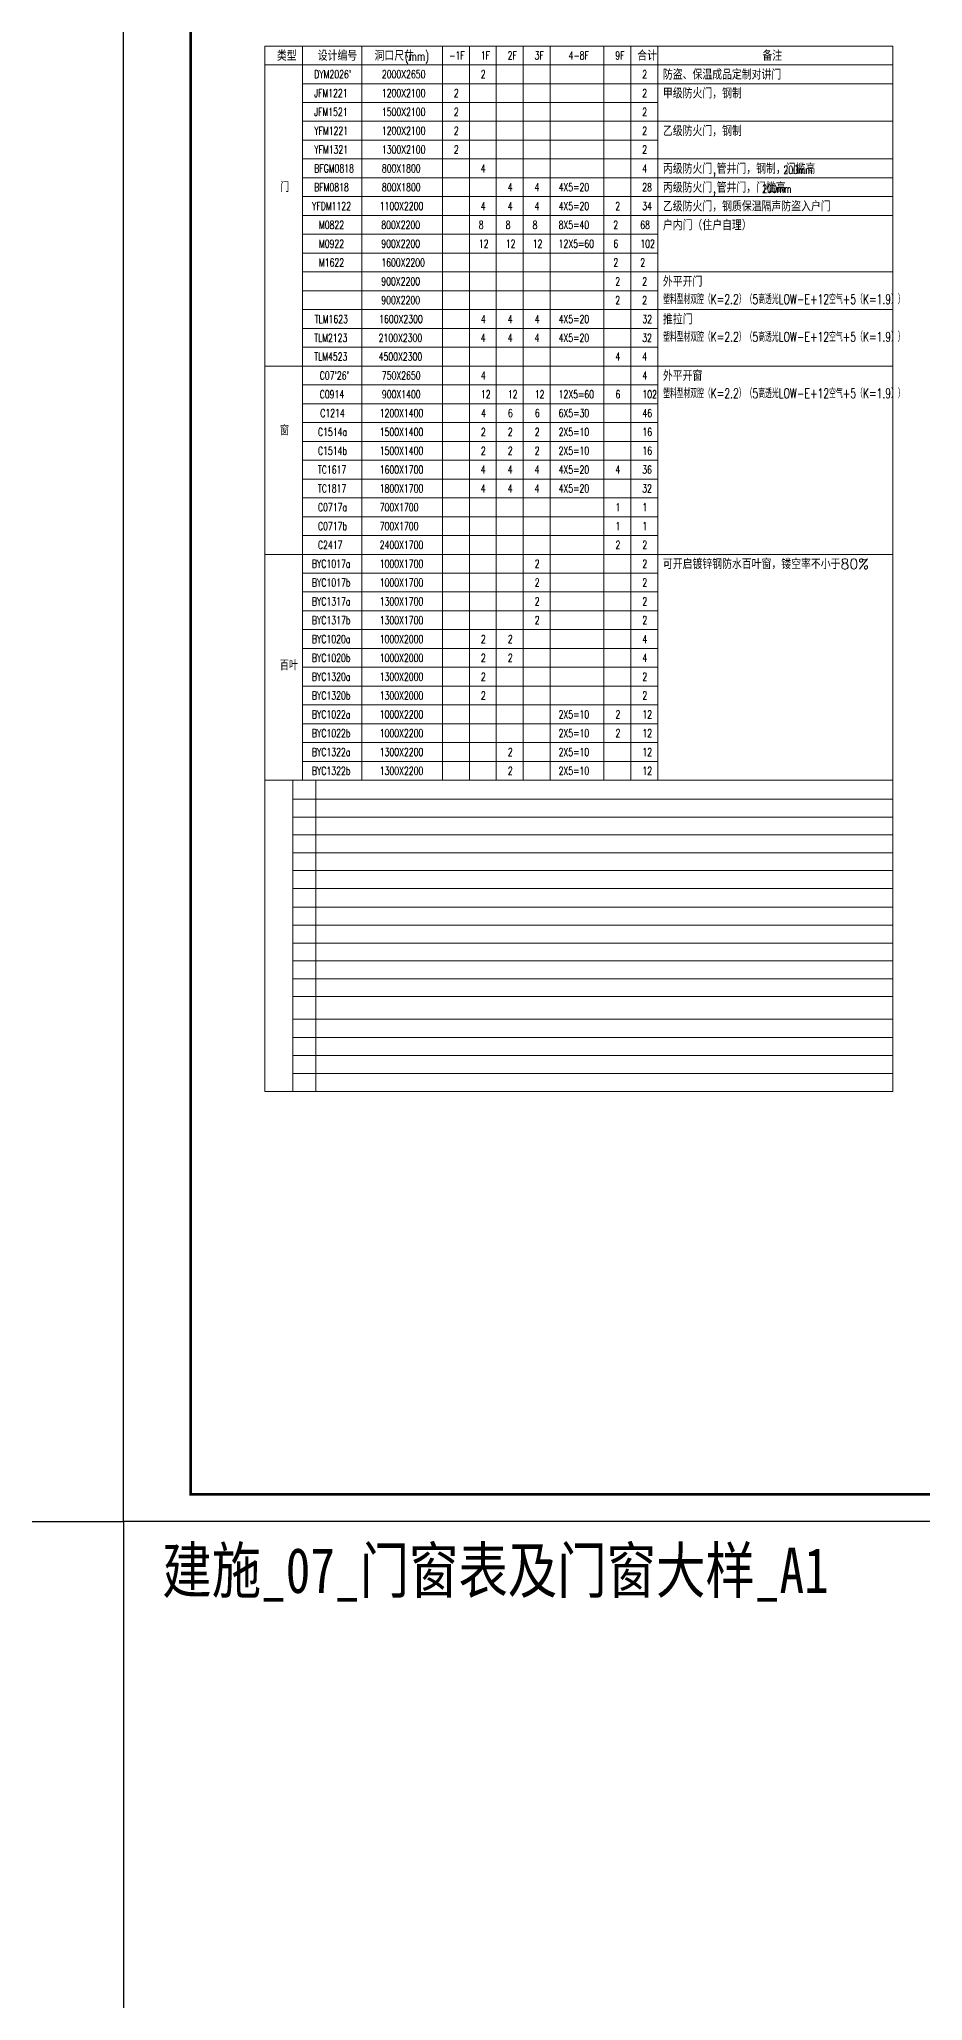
# Model space of a CAD drawing. Extents: x -518115 to 389031, y -231062 to 1628073.
# Drawn here: x -2550 to 13865, y 787961 to 824427 of the extents above; entities that cross this region are included whole.
import ezdxf

# ---------------------------------------------------------------- set-up
doc = ezdxf.new("R2010")
doc.units = 0
doc.header["$LTSCALE"] = 1000
doc.header["$MEASUREMENT"] = 0
for name, color, linetype in [('PUB_TAB', 7, 'Continuous'), ('text', 7, 'Continuous'), ('图框', 140, 'Continuous'), ('导图字', 7, 'Continuous')]:
    doc.layers.add(name, color=color, linetype=linetype)
doc.layers.add('WINDOW', color=144, linetype='Continuous', lineweight=15)
doc.layers.add('yichutu', color=7, linetype='Continuous', true_color=0xffffff, plot=False)
doc.styles.add('_TCH_LABEL', font='')
doc.styles.add('_TCH_WDTABLE', font='SIMPLEX', dxfattribs={"bigfont": 'GBCBIG'})
doc.styles.add('黑体', font='')
doc.styles.get('_TCH_LABEL').set_extended_font_data('SimHei')
doc.styles.get('黑体').set_extended_font_data('SimHei')

# ---------------------------------------------------------------- blocks, each defined once
blk = doc.blocks.new('yct-841-594-84100-59399.9999999999-100-1000.0')
at = {"layer": 'yichutu', "color": 7, "true_color": 0xffffff}
blk.add_lwpolyline([(0, 0), (0, 59400), (84100, 59400), (84100, 0)], close=True, dxfattribs=at)
at = {"layer": 'yichutu', "color": 7, "true_color": 0xffffff, "style": '_TCH_LABEL'}
blk.add_text('A1 1:100', height=3000, dxfattribs=at).set_placement((0, 61400))
blk = doc.blocks.new('A$C549D2611')
at = {"layer": '图框'}
blk.add_lwpolyline([(0, 0), (42050, 0), (42050, -29700), (0, -29700)], close=True, dxfattribs=at)
blk.add_lwpolyline([(0, 0), (42050, 0), (42050, -29700), (0, -29700)], close=True, dxfattribs=at)
at = {"layer": '图框', "const_width": 50}
blk.add_lwpolyline([(41550, -29200), (41550, -500), (1250, -500), (1250, -29200)], close=True, dxfattribs=at)
blk = doc.blocks.new('A$C5CEE2ACC')
at = {"layer": 'WINDOW'}
for p, q in [((521, -352), (11670, -352)), ((521, -683), (11670, -683)), ((521, -1015), (11670, -1015)), ((521, -1347), (11670, -1347)), ((521, -1679), (11670, -1679)), ((521, -2010), (11670, -2010)), ((521, -2362), (11670, -2362)), ((521, -2390), (521, -5788)), ((948, -2390), (948, -5788)), ((521, -2694), (11670, -2694)), ((521, -3026), (11670, -3026)), ((521, -3357), (11670, -3357)), ((521, -3689), (11670, -3689)), ((521, -4021), (11670, -4021)), ((521, -4443), (11670, -4443)), ((521, -4779), (11670, -4779)), ((521, -5115), (11670, -5115)), ((521, -5452), (11670, -5452)), ((521, -5788), (11670, -5788))]:
    blk.add_line(p, q, dxfattribs=at)
blk.add_lwpolyline([(0, 0), (11670, 0), (11670, -5788), (0, -5788)], close=True, dxfattribs=at)
for points in [[(521, 0), (521, -2390)], [(948, 0), (948, -2390)]]:
    blk.add_lwpolyline(points, dxfattribs=at)

msp = doc.modelspace()

# ---------------------------------------------------------------- linework, layer by layer
at = {"layer": 'text', "color": 2}
msp.add_lwpolyline([(-985.9, 779065.3), (-31985.9, 779065.3), (-31985.9, 796873.7), (-985.9, 796873.7)], close=True, dxfattribs=at)
at = {"layer": 'WINDOW'}
msp.add_lwpolyline([(1641.1, 810650.5), (13310.8, 810650.5), (13310.8, 824300.5), (1641.1, 824300.5)], close=True, dxfattribs=at)
for points in [[(2341.1, 824300.5), (2341.1, 810650.5)], [(3441.1, 824300.5), (3441.1, 810650.5)], [(4941.1, 824300.5), (4941.1, 810650.5)], [(5441.1, 824300.5), (5441.1, 810650.5)], [(5941.1, 824300.5), (5941.1, 810650.5)], [(6441.1, 824300.5), (6441.1, 810650.5)], [(6941.1, 824300.5), (6941.1, 810650.5)], [(7941.1, 824300.5), (7941.1, 810650.5)], [(8441.1, 824300.5), (8441.1, 810650.5)], [(8941.1, 824300.5), (8941.1, 810650.5)], [(1641.1, 823950.5), (13310.8, 823950.5)], [(2341.1, 823600.5), (13310.8, 823600.5)], [(2341.1, 823250.5), (8941.1, 823250.5)], [(2341.1, 822900.5), (13310.8, 822900.5)], [(2341.1, 822550.5), (8941.1, 822550.5)], [(2341.1, 822200.5), (13310.8, 822200.5)], [(2341.1, 821850.5), (13310.8, 821850.5)], [(2341.1, 821500.5), (13310.8, 821500.5)], [(2341.1, 821150.5), (13310.8, 821150.5)], [(2341.1, 820800.5), (8941.1, 820800.5)], [(2341.1, 820450.5), (8941.1, 820450.5)], [(2341.1, 820100.5), (13310.8, 820100.5)], [(2341.1, 819750.5), (8941.1, 819750.5)], [(2341.1, 819400.5), (13310.8, 819400.5)], [(2341.1, 819050.5), (8941.1, 819050.5)], [(2341.1, 818700.5), (8941.1, 818700.5)], [(1641.1, 818350.5), (13310.8, 818350.5)], [(2341.1, 818000.5), (8941.1, 818000.5)], [(2341.1, 817650.5), (8941.1, 817650.5)], [(2341.1, 817300.5), (8941.1, 817300.5)], [(2341.1, 816950.5), (8941.1, 816950.5)], [(2341.1, 816600.5), (8941.1, 816600.5)], [(2341.1, 816250.5), (8941.1, 816250.5)], [(2341.1, 815900.5), (8941.1, 815900.5)], [(2341.1, 815550.5), (8941.1, 815550.5)], [(2341.1, 815200.5), (8941.1, 815200.5)], [(1641.1, 814850.5), (13310.8, 814850.5)], [(2341.1, 814500.5), (8941.1, 814500.5)], [(2341.1, 814150.5), (8941.1, 814150.5)], [(2341.1, 813800.5), (8941.1, 813800.5)], [(2341.1, 813450.5), (8941.1, 813450.5)], [(2341.1, 813100.5), (8941.1, 813100.5)], [(2341.1, 812750.5), (8941.1, 812750.5)], [(2341.1, 812400.5), (8941.1, 812400.5)], [(2341.1, 812050.5), (8941.1, 812050.5)], [(2341.1, 811700.5), (8941.1, 811700.5)], [(2341.1, 811350.5), (8941.1, 811350.5)], [(2341.1, 811000.5), (8941.1, 811000.5)]]:
    msp.add_lwpolyline(points, dxfattribs=at)

# ---------------------------------------------------------------- block references
for name, p in [('A$C549D2611', (-985.9, 826573.7)), ('A$C5CEE2ACC', (1641.1, 810650.5))]:
    msp.add_blockref(name, p)
at = {"layer": 'yichutu', "xscale": 0.5, "yscale": 0.5, "zscale": 0.5}
msp.add_blockref('yct-841-594-84100-59399.9999999999-100-1000.0', (-985.9, 796873.7), dxfattribs=at)

# ---------------------------------------------------------------- texts
at = {"layer": 'PUB_TAB', "style": '_TCH_WDTABLE'}
for s, height, p in [('类型', 192.91, (1865.5, 824025.5)), ('设计编号', 192.91, (2624.1, 824025.5)), ('洞口尺寸', 192.91, (3678.8, 824025.5)), ('合计', 192.91, (8561.3, 824025.5)), ('备注', 192.91, (10886.4, 824025.5)), ('防盗、保温成品定制对讲门', 192.908, (9037.7, 823675.5)), ('甲级防火门，钢制', 192.91, (9037.7, 823325.5)), ('乙级防火门，钢制', 192.91, (9037.7, 822625.5)), ('丙级防火门,管井门，钢制，门槛高', 192.908, (9037.7, 821925.5)), ('门', 168.8, (1925.5, 821588)), ('丙级防火门,管井门，门槛高', 192.908, (9037.7, 821575.5)), ('乙级防火门，钢质保温隔声防盗入户门', 192.908, (9037.7, 821225.5)), ('外平开门', 192.91, (9037.7, 819825.5)), ('推拉门', 192.91, (9037.7, 819125.5)), ('外平开窗', 192.91, (9037.7, 818075.5)), ('窗', 168.8, (1920.8, 817066.4)), ('可开启镀锌钢防水百叶窗，镂空率不小于80%%%', 192.908, (9037.7, 814575.5)), ('百叶', 168.79, (1920.8, 812698.6))]:
    msp.add_text(s, height=height, dxfattribs=at).set_placement(p)
at = {"layer": 'PUB_TAB', "style": '_TCH_WDTABLE', "width": 0.705882}
for s, height, p in [('(mm)', 170, (4240.5, 824025.5)), ('-1F', 148.75, (5066.5, 824051.1)), ('1F', 148.75, (5653.6, 824051.1)), ('2F', 148.75, (6153.6, 824051.1)), ('3F', 148.75, (6653.6, 824051.1)), ('4-8F', 148.75, (7284.2, 824051.1)), ('9F', 148.75, (8153.6, 824051.1)), ("DYM2026'", 148.75, (2558.6, 823701.1)), ('2000X2650', 148.75, (3816.1, 823701.1)), ('2', 148.8, (8653.6, 823701.1)), ('JFM1221', 148.75, (2558.6, 823351.1)), ('1200X2100', 148.75, (3816.1, 823351.1)), ('2', 148.8, (5153.6, 823351.1)), ('2', 148.8, (8653.6, 823351.1)), ('JFM1521', 148.75, (2558.6, 823001.1)), ('1500X2100', 148.75, (3816.1, 823001.1)), ('2', 148.8, (5153.6, 823001.1)), ('2', 148.8, (8653.6, 823001.1)), ('YFM1221', 148.75, (2558.6, 822651.1)), ('1200X2100', 148.75, (3816.1, 822651.1)), ('2', 148.8, (5153.6, 822651.1)), ('2', 148.8, (8653.6, 822651.1)), ('YFM1321', 148.75, (2558.6, 822301.1)), ('1300X2100', 148.75, (3816.1, 822301.1)), ('2', 148.8, (5153.6, 822301.1)), ('2', 148.8, (8653.6, 822301.1)), ('BFGM0818', 148.75, (2558.6, 821951.1)), ('800X1800', 148.75, (3816.1, 821951.1)), ('4', 148.8, (8653.6, 821951.1)), ('200mm', 148.75, (11277.3, 821923.1)), ('BFM0818', 148.75, (2558.6, 821601.1)), ('800X1800', 148.75, (3816.1, 821601.1)), ('4', 148.8, (6153.6, 821601.1)), ('4', 148.8, (6653.6, 821601.1)), ('4X5=20', 148.75, (7100.4, 821601.1)), ('28', 148.75, (8653.6, 821601.1)), ('200mm', 148.75, (10883.5, 821573.1)), ('YFDM1122', 148.75, (2518.6, 821251.1)), ('1100X2200', 148.75, (3776.1, 821251.1)), ('4', 148.8, (5653.6, 821251.1)), ('4', 148.8, (6153.6, 821251.1)), ('4', 148.8, (6653.6, 821251.1)), ('4X5=20', 148.75, (7100.4, 821251.1)), ('2', 148.8, (8153.6, 821251.1)), ('34', 148.75, (8653.6, 821251.1)), ('900X2200', 148.75, (3806.1, 819851.1)), ('2', 148.8, (8153.6, 819851.1)), ('2', 148.8, (8653.6, 819851.1)), ('900X2200', 148.75, (3806.1, 819501.1)), ('2', 148.8, (8153.6, 819501.1)), ('2', 148.8, (8653.6, 819501.1)), ('TLM1623', 148.75, (2568.6, 819151.1)), ('1600X2300', 148.75, (3766.1, 819151.1)), ('4', 148.8, (5656.1, 819151.1)), ('4', 148.8, (6156.1, 819151.1)), ('4', 148.8, (6656.1, 819151.1)), ('4X5=20', 148.75, (7100.4, 819151.1)), ('32', 148.75, (8656.1, 819151.1)), ('TLM2123', 148.75, (2558.6, 818801.1)), ('2100X2300', 148.75, (3756.1, 818801.1)), ('4', 148.8, (5653.6, 818801.1)), ('4', 148.8, (6153.6, 818801.1)), ('4', 148.8, (6653.6, 818801.1)), ('4X5=20', 148.75, (7100.4, 818801.1)), ('32', 148.75, (8653.6, 818801.1)), ('TLM4523', 148.75, (2558.6, 818451.1)), ('4500X2300', 148.75, (3756.1, 818451.1)), ('4', 148.8, (8153.6, 818451.1)), ('4', 148.8, (8653.6, 818451.1)), ("C07'26'", 148.75, (2661.1, 818101.1)), ('750X2650', 148.75, (3816.1, 818101.1)), ('4', 148.8, (8656.1, 818101.1)), ('C0914', 148.75, (2661.1, 817751.1)), ('900X1400', 148.75, (3816.1, 817751.1)), ('12', 148.75, (5656.1, 817751.1)), ('12', 148.75, (6156.1, 817751.1)), ('12', 148.75, (6656.1, 817751.1)), ('12X5=60', 148.75, (7100.4, 817751.1)), ('6', 148.8, (8156.1, 817751.1)), ('102', 148.75, (8656.1, 817751.1)), ('C1514a', 148.75, (2628.6, 817051.1)), ('C1214', 148.75, (2671.1, 817401.1)), ('1200X1400', 148.75, (3776.1, 817401.1)), ('1500X1400', 148.75, (3776.1, 817051.1)), ('2', 148.8, (5656.1, 817051.1)), ('2', 148.8, (6156.1, 817051.1)), ('6', 148.8, (6158.6, 817401.1)), ('2', 148.8, (6656.1, 817051.1)), ('6', 148.8, (6658.6, 817401.1)), ('2X5=10', 148.75, (7100.4, 817051.1)), ('6X5=30', 148.75, (7100.4, 817401.1)), ('46', 148.75, (8658.6, 817401.1)), ('16', 148.75, (8656.1, 817051.1)), ('C1514b', 148.75, (2628.6, 816701.1)), ('1500X1400', 148.75, (3776.1, 816701.1)), ('2', 148.8, (5656.1, 816701.1)), ('2', 148.8, (6156.1, 816701.1)), ('2', 148.8, (6656.1, 816701.1)), ('2X5=10', 148.75, (7100.4, 816701.1)), ('16', 148.75, (8656.1, 816701.1)), ('TC1617', 148.75, (2628.6, 816351.1)), ('1600X1700', 148.75, (3776.1, 816351.1)), ('4', 148.8, (5653.6, 816351.1)), ('4', 148.8, (6153.6, 816351.1)), ('4', 148.8, (6653.6, 816351.1)), ('4X5=20', 148.75, (7100.4, 816351.1)), ('4', 148.8, (8153.6, 816351.1)), ('36', 148.75, (8653.6, 816351.1)), ('TC1817', 148.75, (2628.6, 816001.1)), ('1800X1700', 148.75, (3776.1, 816001.1)), ('4', 148.8, (5653.6, 816001.1)), ('4', 148.8, (6153.6, 816001.1)), ('4', 148.8, (6653.6, 816001.1)), ('4X5=20', 148.75, (7100.4, 816001.1)), ('32', 148.75, (8653.6, 816001.1)), ('C0717a', 148.75, (2628.6, 815651.1)), ('700X1700', 148.75, (3776.1, 815651.1)), ('1', 148.8, (8156.1, 815651.1)), ('1', 148.8, (8656.1, 815651.1)), ('C0717b', 148.75, (2628.6, 815301.1)), ('700X1700', 148.75, (3776.1, 815301.1)), ('1', 148.8, (8156.1, 815301.1)), ('1', 148.8, (8656.1, 815301.1)), ('C2417', 148.75, (2628.6, 814951.1)), ('2400X1700', 148.75, (3776.1, 814951.1)), ('2', 148.8, (8156.1, 814951.1)), ('2', 148.8, (8656.1, 814951.1)), ('BYC1017a', 148.75, (2516.1, 814601.1)), ('1000X1700', 148.75, (3776.1, 814601.1)), ('2', 148.8, (8656.1, 814601.1)), ('BYC1017b', 148.75, (2516.1, 814251.1)), ('1000X1700', 148.75, (3776.1, 814251.1)), ('2', 148.8, (8656.1, 814251.1)), ('BYC1317a', 148.75, (2516.1, 813901.1)), ('1300X1700', 148.75, (3776.1, 813901.1)), ('2', 148.8, (8656.1, 813901.1)), ('BYC1317b', 148.75, (2516.1, 813551.1)), ('1300X1700', 148.75, (3776.1, 813551.1)), ('2', 148.8, (8656.1, 813551.1)), ('BYC1020a', 148.75, (2516.1, 813201.1)), ('1000X2000', 148.75, (3776.1, 813201.1)), ('4', 148.8, (8656.1, 813201.1)), ('BYC1020b', 148.75, (2516.1, 812851.1)), ('1000X2000', 148.75, (3776.1, 812851.1)), ('4', 148.8, (8656.1, 812851.1)), ('BYC1320a', 148.75, (2516.1, 812501.1)), ('1300X2000', 148.75, (3776.1, 812501.1)), ('2', 148.8, (8656.1, 812501.1)), ('BYC1320b', 148.75, (2516.1, 812151.1)), ('1300X2000', 148.75, (3776.1, 812151.1)), ('2', 148.8, (8656.1, 812151.1)), ('BYC1022a', 148.75, (2516.1, 811801.1)), ('1000X2200', 148.75, (3776.1, 811801.1)), ('2X5=10', 148.75, (7100.4, 811801.1)), ('2', 148.8, (8156.1, 811801.1)), ('12', 148.75, (8656.1, 811801.1)), ('BYC1022b', 148.75, (2516.1, 811451.1)), ('1000X2200', 148.75, (3776.1, 811451.1)), ('2X5=10', 148.75, (7100.4, 811451.1)), ('2', 148.8, (8156.1, 811451.1)), ('12', 148.75, (8656.1, 811451.1)), ('BYC1322a', 148.75, (2516.1, 811101.1)), ('1300X2200', 148.75, (3776.1, 811101.1)), ('2X5=10', 148.75, (7100.4, 811101.1)), ('12', 148.75, (8656.1, 811101.1)), ('BYC1322b', 148.75, (2516.1, 810751.1)), ('1300X2200', 148.75, (3776.1, 810751.1)), ('2X5=10', 148.75, (7100.4, 810751.1)), ('12', 148.75, (8656.1, 810751.1))]:
    msp.add_text(s, height=height, dxfattribs=at).set_placement(p)
at = {"layer": 'PUB_TAB', "color": 1, "style": '_TCH_WDTABLE', "width": 0.705882}
for s, p in [('2', (5653.6, 823701.1)), ('4', (5653.6, 821951.1)), ('4', (5656.1, 818101.1)), ('4', (5658.6, 817401.1)), ('2', (6656.1, 814601.1)), ('2', (6656.1, 814251.1)), ('2', (6656.1, 813901.1)), ('2', (6656.1, 813551.1)), ('2', (5656.1, 813201.1)), ('2', (6156.1, 813201.1)), ('2', (5656.1, 812851.1)), ('2', (6156.1, 812851.1)), ('2', (5656.1, 812501.1)), ('2', (5656.1, 812151.1)), ('2', (6156.1, 811101.1)), ('2', (6156.1, 810751.1))]:
    msp.add_text(s, height=148.8, dxfattribs=at).set_placement(p)
at = {"layer": 'PUB_TAB', "color": 251, "true_color": 0x636466, "style": '_TCH_WDTABLE', "width": 0.705882}
for s, height, p in [('M0822', 148.75, (2646.1, 820901.1)), ('800X2200', 148.75, (3806.1, 820901.1)), ('8', 148.8, (5616.1, 820901.1)), ('8', 148.8, (6116.1, 820901.1)), ('8', 148.8, (6616.1, 820901.1)), ('8X5=40', 148.75, (7100.4, 820901.1)), ('2', 148.8, (8116.1, 820901.1)), ('68', 148.75, (8616.1, 820901.1)), ('M0922', 148.75, (2646.1, 820551.1)), ('900X2200', 148.75, (3806.1, 820551.1)), ('12', 148.75, (5618.6, 820551.1)), ('12', 148.75, (6118.6, 820551.1)), ('12', 148.75, (6618.6, 820551.1)), ('12X5=60', 148.75, (7100.4, 820551.1)), ('6', 148.8, (8118.6, 820551.1)), ('102', 148.75, (8618.6, 820551.1)), ('M1622', 148.75, (2646.1, 820201.1)), ('1600X2200', 148.75, (3806.1, 820201.1)), ('2', 148.8, (8118.6, 820201.1)), ('2', 148.8, (8618.6, 820201.1))]:
    msp.add_text(s, height=height, dxfattribs=at).set_placement(p)
at = {"layer": 'PUB_TAB', "color": 251, "true_color": 0x636466, "style": '_TCH_WDTABLE'}
msp.add_text('户内门（住户自理）', height=192.91, dxfattribs=at).set_placement((9037.7, 820875.5))
at = {"layer": 'PUB_TAB', "color": 7, "style": '_TCH_WDTABLE', "width": 0.705882}
for p in [(9042.9, 819504.3), (9042.9, 818804.3), (9042.9, 817754.3)]:
    msp.add_text('塑料型材双腔（K=2.2）（5高透光LOW-E+12空气+5（K=1.9））', height=178.5, dxfattribs=at).set_placement(p)
at = {"layer": '导图字', "color": 1, "style": '黑体', "width": 0.8}
msp.add_text('建施_07_门窗表及门窗大样_A1', height=841.181, dxfattribs=at).set_placement((-264.3, 795542))

doc.saveas('drawing.dxf')
